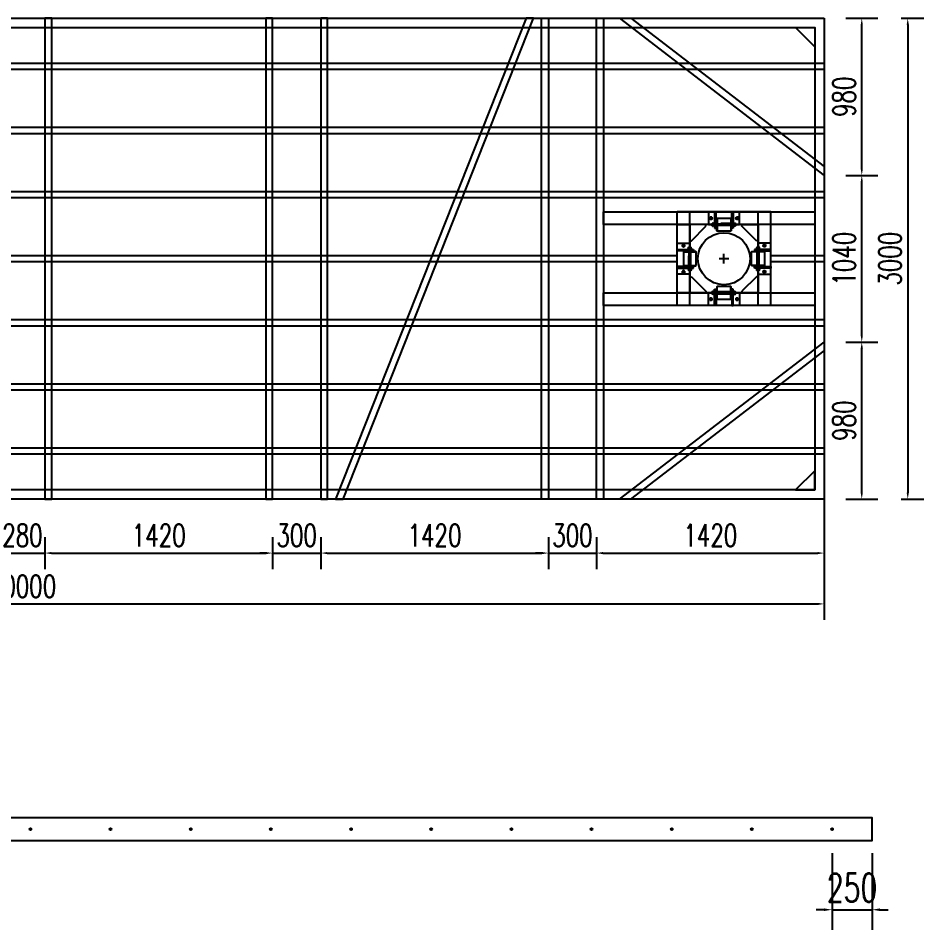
# Model space of a CAD drawing. Header units: millimetres. Extents: x -1546798 to -962116, y 1297493 to 1531173.
# Drawn here: x -1360221 to -1354573, y 1351989 to 1357675 of the extents above; entities that cross this region are included whole.
import ezdxf

# ---------------------------------------------------------------- set-up
doc = ezdxf.new("R2010")
doc.units = ezdxf.units.MM
doc.header["$LTSCALE"] = 10
doc.linetypes.add('CENTER2', pattern=[28.575, 19.05, -3.175, 3.175, -3.175])
doc.linetypes.add('DASHED2', pattern=[9.525, 6.35, -3.175])
doc.layers.get('0').update_dxf_attribs({"linetype": 'CONTINUOUS'})
doc.layers.get('DEFPOINTS').update_dxf_attribs({"linetype": 'CONTINUOUS'})
for name, color, linetype in [('W-MOUNTING固定方式', 5, 'CONTINUOUS'), ('W-STEEL_FRAME钢架', 3, 'CONTINUOUS'), ('W-STEEL_KEEL钢龙骨', 5, 'CONTINUOUS')]:
    doc.layers.add(name, color=color, linetype=linetype)
doc.styles.add('STANDARD_T3', font='simplex.shx', dxfattribs={"width": 0.7, "bigfont": 'gbcbig.shx'})
doc.dimstyles.new('W&&40', dxfattribs={"dimtxt": 140, "dimasz": 40, "dimexe": 100, "dimexo": 120, "dimgap": 40, "dimtad": 1, "dimdec": 0, "dimzin": 0, "dimdsep": 46, "dimtxsty": 'STANDARD_T3', "dimcen": 0.09, "dimclrd": 1, "dimclre": 1, "dimclrt": 7, "dimazin": 2, "dimtfac": 1, "dimtdec": 0, "dimtix": 1, "dimtmove": 2, "dimatfit": 3, "dimfxl": 100, "dimtolj": 1, "dimtzin": 0, "dimarcsym": 0})
doc.dimstyles.new('W&&50', dxfattribs={"dimtxt": 175, "dimasz": 50, "dimexe": 125, "dimexo": 150, "dimgap": 50, "dimtad": 1, "dimdec": 0, "dimzin": 0, "dimdsep": 46, "dimtxsty": 'STANDARD_T3', "dimcen": 0.09, "dimclrd": 1, "dimclre": 1, "dimclrt": 7, "dimazin": 2, "dimtfac": 1, "dimtdec": 0, "dimtix": 1, "dimtmove": 2, "dimatfit": 3, "dimfxl": 100, "dimtolj": 1, "dimtzin": 0, "dimarcsym": 0})

# ---------------------------------------------------------------- blocks, each defined once
blk = doc.blocks.new('*D107')
at = {"layer": 'DEFPOINTS', "color": 0, "transparency": 16777216}
for p in [(-1365194.3, 1355231.3), (-1355194.3, 1355231.3), (-1355194.3, 1354021.3)]:
    blk.add_point(p, dxfattribs=at)
at = {"layer": 'W-STEEL_FRAME钢架', "color": 1, "lineweight": -2, "transparency": 16777216}
for p, q in [((-1365194.3, 1355111.3), (-1365194.3, 1353921.3)), ((-1355194.3, 1355111.3), (-1355194.3, 1353921.3)), ((-1365154.3, 1354021.3), (-1355234.3, 1354021.3))]:
    blk.add_line(p, q, dxfattribs=at)
at = {"layer": 'W-STEEL_FRAME钢架', "color": 1, "transparency": 16777216}
for points in [[(-1365154.3, 1354027.9), (-1365154.3, 1354014.6), (-1365194.3, 1354021.3)], [(-1355234.3, 1354027.9), (-1355234.3, 1354014.6), (-1355194.3, 1354021.3)]]:
    blk.add_solid(points, dxfattribs=at)
at = {"layer": 'W-STEEL_FRAME钢架', "color": 7, "transparency": 16777216, "insert": (-1360194.3, 1354131.3), "char_height": 140, "attachment_point": 5, "style": 'STANDARD_T3'}
blk.add_mtext('\\A1;10000', dxfattribs=at)
blk = doc.blocks.new('*D100')
at = {"layer": 'DEFPOINTS', "color": 0, "transparency": 16777216}
for p in [(-1360334.3, 1355231.3), (-1360054.3, 1355231.3), (-1360054.3, 1354338.5)]:
    blk.add_point(p, dxfattribs=at)
at = {"layer": 'W-STEEL_FRAME钢架', "color": 1, "lineweight": -2, "transparency": 16777216}
for p, q in [((-1360334.3, 1354438.5), (-1360334.3, 1354238.5)), ((-1360054.3, 1354438.5), (-1360054.3, 1354238.5)), ((-1360374.3, 1354338.5), (-1360414.3, 1354338.5)), ((-1360334.3, 1354338.5), (-1360054.3, 1354338.5)), ((-1360014.3, 1354338.5), (-1359974.3, 1354338.5))]:
    blk.add_line(p, q, dxfattribs=at)
at = {"layer": 'W-STEEL_FRAME钢架', "color": 1, "transparency": 16777216}
for points in [[(-1360374.3, 1354345.1), (-1360374.3, 1354331.8), (-1360334.3, 1354338.5)], [(-1360014.3, 1354345.1), (-1360014.3, 1354331.8), (-1360054.3, 1354338.5)]]:
    blk.add_solid(points, dxfattribs=at)
at = {"layer": 'W-STEEL_FRAME钢架', "color": 7, "transparency": 16777216, "insert": (-1360194.3, 1354448.5), "char_height": 140, "attachment_point": 5, "style": 'STANDARD_T3'}
blk.add_mtext('\\A1;280', dxfattribs=at)
blk = doc.blocks.new('*D101')
at = {"layer": 'DEFPOINTS', "color": 0, "transparency": 16777216}
for p in [(-1360054.3, 1355231.3), (-1358634.3, 1355231.3), (-1358634.3, 1354338.5)]:
    blk.add_point(p, dxfattribs=at)
at = {"layer": 'W-STEEL_FRAME钢架', "color": 1, "lineweight": -2, "transparency": 16777216}
for p, q in [((-1360054.3, 1354438.5), (-1360054.3, 1354238.5)), ((-1358634.3, 1354438.5), (-1358634.3, 1354238.5)), ((-1360014.3, 1354338.5), (-1358674.3, 1354338.5))]:
    blk.add_line(p, q, dxfattribs=at)
at = {"layer": 'W-STEEL_FRAME钢架', "color": 1, "transparency": 16777216}
for points in [[(-1360014.3, 1354345.1), (-1360014.3, 1354331.8), (-1360054.3, 1354338.5)], [(-1358674.3, 1354345.1), (-1358674.3, 1354331.8), (-1358634.3, 1354338.5)]]:
    blk.add_solid(points, dxfattribs=at)
at = {"layer": 'W-STEEL_FRAME钢架', "color": 7, "transparency": 16777216, "insert": (-1359344.3, 1354448.5), "char_height": 140, "attachment_point": 5, "style": 'STANDARD_T3'}
blk.add_mtext('\\A1;1420', dxfattribs=at)
blk = doc.blocks.new('*D102')
at = {"layer": 'DEFPOINTS', "color": 0, "transparency": 16777216}
for p in [(-1358634.3, 1355231.3), (-1358334.3, 1355231.3), (-1358334.3, 1354338.5)]:
    blk.add_point(p, dxfattribs=at)
at = {"layer": 'W-STEEL_FRAME钢架', "color": 1, "lineweight": -2, "transparency": 16777216}
for p, q in [((-1358634.3, 1354438.5), (-1358634.3, 1354238.5)), ((-1358334.3, 1354438.5), (-1358334.3, 1354238.5)), ((-1358674.3, 1354338.5), (-1358714.3, 1354338.5)), ((-1358634.3, 1354338.5), (-1358334.3, 1354338.5)), ((-1358294.3, 1354338.5), (-1358254.3, 1354338.5))]:
    blk.add_line(p, q, dxfattribs=at)
at = {"layer": 'W-STEEL_FRAME钢架', "color": 1, "transparency": 16777216}
for points in [[(-1358674.3, 1354345.1), (-1358674.3, 1354331.8), (-1358634.3, 1354338.5)], [(-1358294.3, 1354345.1), (-1358294.3, 1354331.8), (-1358334.3, 1354338.5)]]:
    blk.add_solid(points, dxfattribs=at)
at = {"layer": 'W-STEEL_FRAME钢架', "color": 7, "transparency": 16777216, "insert": (-1358484.3, 1354448.5), "char_height": 140, "attachment_point": 5, "style": 'STANDARD_T3'}
blk.add_mtext('\\A1;300', dxfattribs=at)
blk = doc.blocks.new('*D103')
at = {"layer": 'DEFPOINTS', "color": 0, "transparency": 16777216}
for p in [(-1358334.3, 1355231.3), (-1356914.3, 1355231.3), (-1356914.3, 1354338.5)]:
    blk.add_point(p, dxfattribs=at)
at = {"layer": 'W-STEEL_FRAME钢架', "color": 1, "lineweight": -2, "transparency": 16777216}
for p, q in [((-1358334.3, 1354438.5), (-1358334.3, 1354238.5)), ((-1356914.3, 1354438.5), (-1356914.3, 1354238.5)), ((-1358294.3, 1354338.5), (-1356954.3, 1354338.5))]:
    blk.add_line(p, q, dxfattribs=at)
at = {"layer": 'W-STEEL_FRAME钢架', "color": 1, "transparency": 16777216}
for points in [[(-1358294.3, 1354345.1), (-1358294.3, 1354331.8), (-1358334.3, 1354338.5)], [(-1356954.3, 1354345.1), (-1356954.3, 1354331.8), (-1356914.3, 1354338.5)]]:
    blk.add_solid(points, dxfattribs=at)
at = {"layer": 'W-STEEL_FRAME钢架', "color": 7, "transparency": 16777216, "insert": (-1357624.3, 1354448.5), "char_height": 140, "attachment_point": 5, "style": 'STANDARD_T3'}
blk.add_mtext('\\A1;1420', dxfattribs=at)
blk = doc.blocks.new('*D104')
at = {"layer": 'DEFPOINTS', "color": 0, "transparency": 16777216}
for p in [(-1356914.3, 1355231.3), (-1356614.3, 1355231.3), (-1356614.3, 1354338.5)]:
    blk.add_point(p, dxfattribs=at)
at = {"layer": 'W-STEEL_FRAME钢架', "color": 1, "lineweight": -2, "transparency": 16777216}
for p, q in [((-1356914.3, 1354438.5), (-1356914.3, 1354238.5)), ((-1356614.3, 1354438.5), (-1356614.3, 1354238.5)), ((-1356954.3, 1354338.5), (-1356994.3, 1354338.5)), ((-1356914.3, 1354338.5), (-1356614.3, 1354338.5)), ((-1356574.3, 1354338.5), (-1356534.3, 1354338.5))]:
    blk.add_line(p, q, dxfattribs=at)
at = {"layer": 'W-STEEL_FRAME钢架', "color": 1, "transparency": 16777216}
for points in [[(-1356954.3, 1354345.1), (-1356954.3, 1354331.8), (-1356914.3, 1354338.5)], [(-1356574.3, 1354345.1), (-1356574.3, 1354331.8), (-1356614.3, 1354338.5)]]:
    blk.add_solid(points, dxfattribs=at)
at = {"layer": 'W-STEEL_FRAME钢架', "color": 7, "transparency": 16777216, "insert": (-1356764.3, 1354448.5), "char_height": 140, "attachment_point": 5, "style": 'STANDARD_T3'}
blk.add_mtext('\\A1;300', dxfattribs=at)
blk = doc.blocks.new('*D105')
at = {"layer": 'DEFPOINTS', "color": 0, "transparency": 16777216}
for p in [(-1356614.3, 1355231.3), (-1355194.3, 1355231.3), (-1355194.3, 1354338.5)]:
    blk.add_point(p, dxfattribs=at)
at = {"layer": 'W-STEEL_FRAME钢架', "color": 1, "lineweight": -2, "transparency": 16777216}
for p, q in [((-1356614.3, 1354438.5), (-1356614.3, 1354238.5)), ((-1355194.3, 1354438.5), (-1355194.3, 1354238.5)), ((-1356574.3, 1354338.5), (-1355234.3, 1354338.5))]:
    blk.add_line(p, q, dxfattribs=at)
at = {"layer": 'W-STEEL_FRAME钢架', "color": 1, "transparency": 16777216}
for points in [[(-1356574.3, 1354345.1), (-1356574.3, 1354331.8), (-1356614.3, 1354338.5)], [(-1355234.3, 1354345.1), (-1355234.3, 1354331.8), (-1355194.3, 1354338.5)]]:
    blk.add_solid(points, dxfattribs=at)
at = {"layer": 'W-STEEL_FRAME钢架', "color": 7, "transparency": 16777216, "insert": (-1355904.3, 1354448.5), "char_height": 140, "attachment_point": 5, "style": 'STANDARD_T3'}
blk.add_mtext('\\A1;1420', dxfattribs=at)
blk = doc.blocks.new('*D119')
at = {"layer": 'DEFPOINTS', "color": 0, "transparency": 16777216}
for p in [(-1355194.3, 1355654.5), (-1354959.8, 1355654.5), (-1355194.3, 1354674.5)]:
    blk.add_point(p, dxfattribs=at)
at = {"layer": 'W-STEEL_FRAME钢架', "color": 1, "lineweight": -2, "transparency": 16777216}
for p, q in [((-1355059.8, 1355654.5), (-1354859.8, 1355654.5)), ((-1354959.8, 1354714.5), (-1354959.8, 1355614.5)), ((-1355059.8, 1354674.5), (-1354859.8, 1354674.5))]:
    blk.add_line(p, q, dxfattribs=at)
at = {"layer": 'W-STEEL_FRAME钢架', "color": 1, "transparency": 16777216}
for points in [[(-1354966.4, 1355614.5), (-1354953.1, 1355614.5), (-1354959.8, 1355654.5)], [(-1354966.4, 1354714.5), (-1354953.1, 1354714.5), (-1354959.8, 1354674.5)]]:
    blk.add_solid(points, dxfattribs=at)
at = {"layer": 'W-STEEL_FRAME钢架', "color": 7, "transparency": 16777216, "insert": (-1355069.8, 1355164.5), "char_height": 140, "attachment_point": 5, "rotation": 90, "style": 'STANDARD_T3'}
blk.add_mtext('\\A1;980', dxfattribs=at)
blk = doc.blocks.new('*D120')
at = {"layer": 'DEFPOINTS', "color": 0, "transparency": 16777216}
for p in [(-1355194.3, 1356694.5), (-1354959.8, 1356694.5), (-1355194.3, 1355654.5)]:
    blk.add_point(p, dxfattribs=at)
at = {"layer": 'W-STEEL_FRAME钢架', "color": 1, "lineweight": -2, "transparency": 16777216}
for p, q in [((-1355059.8, 1356694.5), (-1354859.8, 1356694.5)), ((-1354959.8, 1355694.5), (-1354959.8, 1356654.5)), ((-1355059.8, 1355654.5), (-1354859.8, 1355654.5))]:
    blk.add_line(p, q, dxfattribs=at)
at = {"layer": 'W-STEEL_FRAME钢架', "color": 1, "transparency": 16777216}
for points in [[(-1354966.4, 1356654.5), (-1354953.1, 1356654.5), (-1354959.8, 1356694.5)], [(-1354966.4, 1355694.5), (-1354953.1, 1355694.5), (-1354959.8, 1355654.5)]]:
    blk.add_solid(points, dxfattribs=at)
at = {"layer": 'W-STEEL_FRAME钢架', "color": 7, "transparency": 16777216, "insert": (-1355069.8, 1356174.5), "char_height": 140, "attachment_point": 5, "rotation": 90, "style": 'STANDARD_T3'}
blk.add_mtext('\\A1;1040', dxfattribs=at)
blk = doc.blocks.new('*D121')
at = {"layer": 'DEFPOINTS', "color": 0, "transparency": 16777216}
for p in [(-1355194.3, 1357674.5), (-1354959.8, 1357674.5), (-1355194.3, 1356694.5)]:
    blk.add_point(p, dxfattribs=at)
at = {"layer": 'W-STEEL_FRAME钢架', "color": 1, "lineweight": -2, "transparency": 16777216}
for p, q in [((-1355059.8, 1357674.5), (-1354859.8, 1357674.5)), ((-1354959.8, 1356734.5), (-1354959.8, 1357634.5)), ((-1355059.8, 1356694.5), (-1354859.8, 1356694.5))]:
    blk.add_line(p, q, dxfattribs=at)
at = {"layer": 'W-STEEL_FRAME钢架', "color": 1, "transparency": 16777216}
for points in [[(-1354966.4, 1357634.5), (-1354953.1, 1357634.5), (-1354959.8, 1357674.5)], [(-1354966.4, 1356734.5), (-1354953.1, 1356734.5), (-1354959.8, 1356694.5)]]:
    blk.add_solid(points, dxfattribs=at)
at = {"layer": 'W-STEEL_FRAME钢架', "color": 7, "transparency": 16777216, "insert": (-1355069.8, 1357184.5), "char_height": 140, "attachment_point": 5, "rotation": 90, "style": 'STANDARD_T3'}
blk.add_mtext('\\A1;980', dxfattribs=at)
blk = doc.blocks.new('*D235')
at = {"layer": 'DEFPOINTS', "color": 0, "transparency": 16777216}
for p in [(-1354834.8, 1357674.5), (-1354834.8, 1354674.5), (-1354673.1, 1354674.5)]:
    blk.add_point(p, dxfattribs=at)
at = {"layer": 'W-STEEL_FRAME钢架', "color": 1, "lineweight": -2, "transparency": 16777216}
for p, q in [((-1354714.8, 1357674.5), (-1354573.1, 1357674.5)), ((-1354673.1, 1357634.5), (-1354673.1, 1354714.5)), ((-1354714.8, 1354674.5), (-1354573.1, 1354674.5))]:
    blk.add_line(p, q, dxfattribs=at)
at = {"layer": 'W-STEEL_FRAME钢架', "color": 1, "transparency": 16777216}
for points in [[(-1354679.7, 1357634.5), (-1354666.4, 1357634.5), (-1354673.1, 1357674.5)], [(-1354679.7, 1354714.5), (-1354666.4, 1354714.5), (-1354673.1, 1354674.5)]]:
    blk.add_solid(points, dxfattribs=at)
at = {"layer": 'W-STEEL_FRAME钢架', "color": 7, "transparency": 16777216, "insert": (-1354783.1, 1356174.5), "char_height": 140, "attachment_point": 5, "rotation": 90, "style": 'STANDARD_T3'}
blk.add_mtext('\\A1;3000', dxfattribs=at)
blk = doc.blocks.new('*U310')
blk.add_lwpolyline([(-12, 0), (-12, 2.5), (12, 2.5), (12, 0)], close=True)
blk = doc.blocks.new('*U311')
at = {"color": 8, "linetype": 'Continuous', "lineweight": 15}
for p, q in [((-1, 1.9), (-2.1, 1)), ((0, 1.4), (0, -1.4)), ((-1, -1.9), (-2.1, -1))]:
    blk.add_line(p, q, dxfattribs=at)
at = {"color": 7, "linetype": 'Continuous', "lineweight": 15}
for p, q in [((16, 1.4), (0, 1.4)), ((0, 0), (18.5, 0)), ((16, 1.4), (16, 0)), ((18.5, -1.4), (18.5, 0)), ((0, -1.4), (18.5, -1.4))]:
    blk.add_line(p, q, dxfattribs=at)
for centre, radius, start, end in [((-3.2, 0), 2.9, 41.3178, 318.6822), ((-3.2, 0), 1.45, 41.3178, 318.6822), ((0, 2.8), 2.82, 221.3178, 270), ((0, -2.8), 2.82, 90, 138.6822), ((0, 2.8), 1.37, 221.3178, 270), ((0, -2.8), 1.37, 90, 138.6822)]:
    blk.add_arc(centre, radius, start, end, dxfattribs=at)
blk = doc.blocks.new('无头销轴_B型_D12X150')
at = {"color": 0}
for p, q in [((-72, 6), (-72, -6)), ((72, 6), (72, -6))]:
    blk.add_line(p, q, dxfattribs=at)
blk.add_lwpolyline([(-75, 4.3), (-75, -4.3), (-72, -6), (72, -6), (75, -4.3), (75, 4.3), (72, 6), (-72, 6)], close=True, dxfattribs=at)
for centre in [(-69.5, 0), (69.5, 0)]:
    blk.add_circle(centre, 1.6, dxfattribs=at)
blk = doc.blocks.new('A$C1EDE4923')
at = {"color": 3, "linetype": 'CENTER2', "ltscale": 0.5}
for p, q in [((-235, 119.6), (-254, 119.6)), ((-146, 119.6), (-127, 119.6)), ((-284, 79.6), (-260, 79.6)), ((-272, 67.6), (-272, 91.6)), ((-97, 79.6), (-121, 79.6)), ((-109, 67.6), (-109, 91.6))]:
    blk.add_line(p, q, dxfattribs=at)
at = {"linetype": 'DASHED2'}
for p, q in [((-240, 126.1), (-249, 126.1)), ((-235.5, 125.9), (-145.5, 125.9)), ((-141, 126.1), (-132, 126.1)), ((-240, 113.1), (-249, 113.1)), ((-235.5, 113.3), (-145.5, 113.3)), ((-141, 113.1), (-132, 113.1))]:
    blk.add_line(p, q, dxfattribs=at)
at = {"color": 3, "linetype": 'CENTER2'}
blk.add_line((-240.9, 119.6), (-140, 119.6), dxfattribs=at)
for p, q in [((-232.5, 79.6), (-232.5, 159.6)), ((-148.5, 79.6), (-148.5, 159.6))]:
    blk.add_line(p, q)
for points in [[(-94, 39.6), (-94, 119.6), (-287, 119.6), (-287, 39.6)], [(-249, 141.6), (-240, 141.6), (-240, 39.6), (-249, 39.6)], [(-232.5, 159.6), (-148.5, 159.6), (-145.5, 156.6), (-145.5, 82.6), (-148.5, 79.6), (-232.5, 79.6), (-235.5, 82.6), (-235.5, 156.6)], [(-132, 141.6), (-141, 141.6), (-141, 39.6), (-132, 39.6)]]:
    blk.add_lwpolyline(points, close=True)
for centre in [(-272, 79.6), (-109, 79.6)]:
    blk.add_circle(centre, 7)
at = {"xscale": -1}
for name, p, rotation in [('无头销轴_B型_D12X150', (-190.5, 119.6), 180), ('*U311', (-260, 113.6), 270), ('*U310', (-249, 119.6), 90), ('*U310', (-237.5, 119.6), 90)]:
    blk.add_blockref(name, p, dxfattribs=dict(at, rotation=rotation))
for name, p, rotation in [('*U310', (-143.5, 119.6), 270), ('*U310', (-132, 119.6), 270), ('*U311', (-121, 113.6), 90)]:
    blk.add_blockref(name, p, dxfattribs=dict(rotation=rotation))
blk = doc.blocks.new('内置抱桩器')
at = {"color": 5}
for p, q in [((-112.5, 212.5), (-212.5, 212.5)), ((-212.5, 212.5), (-212.5, 112.5)), ((-202.5, 112.5), (-112.5, 202.5)), ((-112.5, 202.5), (-112.5, 212.5)), ((112.5, 202.5), (112.5, 212.5)), ((112.5, 212.5), (212.5, 212.5)), ((202.5, 112.5), (112.5, 202.5)), ((212.5, 212.5), (212.5, 112.5)), ((-212.5, 112.5), (-202.5, 112.5)), ((212.5, 112.5), (202.5, 112.5)), ((30, 0), (-30, 0)), ((30, 0), (-30, 0)), ((0, -30), (0, 30)), ((0, -30), (0, 30)), ((-212.5, -112.5), (-202.5, -112.5)), ((-212.5, -212.5), (-212.5, -112.5)), ((-202.5, -112.5), (-112.5, -202.5)), ((202.5, -112.5), (112.5, -202.5)), ((212.5, -112.5), (202.5, -112.5)), ((212.5, -212.5), (212.5, -112.5)), ((-112.5, -212.5), (-212.5, -212.5)), ((-159.4, -212.5), (159.4, -212.5)), ((-112.5, -202.5), (-112.5, -212.5)), ((112.5, -202.5), (112.5, -212.5)), ((112.5, -212.5), (212.5, -212.5))]:
    blk.add_line(p, q, dxfattribs=at)
at = {"color": 5, "lineweight": 5}
blk.add_line((-212.5, 212.5), (212.5, 212.5), dxfattribs=at)
at = {"color": 5}
blk.add_ellipse((0, 0), major_axis=(-114.9, 114.9), ratio=1, start_param=0.785398, end_param=7.068583, dxfattribs=at)
blk.add_ellipse((0, 0), major_axis=(-114.9, 114.9), ratio=1, start_param=0.785398, end_param=7.068583, dxfattribs=at)
at = {"color": 5, "lineweight": 5}
blk.add_ellipse((0, 0), major_axis=(-114.9, 114.9), ratio=1, start_param=0.785398, end_param=7.068583, dxfattribs=at)
at = {"layer": 'W-STEEL_FRAME钢架', "color": 5}
for p, q in [((-292.5, -292.5), (-292.5, 292.5)), ((292.5, 292.5), (-292.5, 292.5)), ((-212.5, -292.5), (-212.5, 292.5)), ((212.5, -292.5), (212.5, 292.5)), ((292.5, -292.5), (292.5, 292.5)), ((210.8, 212.5), (-212.5, 212.5)), ((212.5, -212.5), (-212.5, -212.5)), ((292.5, -292.5), (-292.5, -292.5))]:
    blk.add_line(p, q, dxfattribs=at)
at = {"color": 5, "lineweight": 5, "zscale": 1000}
for p, rotation in [((-190.5, 332.1), 180.0000000002842), ((332.1, 190.5), 90)]:
    blk.add_blockref('A$C1EDE4923', p, dxfattribs=dict(at, rotation=rotation))
at = {"color": 5, "lineweight": 5, "extrusion": (0, 0, -1), "zscale": -1000}
for p, rotation in [((332.1, 190.5), 90), ((190.5, -332.1), 359.9999999997158)]:
    blk.add_blockref('A$C1EDE4923', p, dxfattribs=dict(at, rotation=rotation))
blk = doc.blocks.new('*U581')
at = {"layer": 'W-STEEL_FRAME钢架'}
blk.add_circle((0, 0), 6, dxfattribs=at)
blk = doc.blocks.new('*U582')
at = {"layer": 'W-STEEL_FRAME钢架', "color": 0, "linetype": 'ByBlock', "lineweight": -2, "transparency": 16777216}
for p in [(0, 0), (500, 0), (1000, 0), (1500, 0), (2000, 0), (2500, 0), (3000, 0), (3500, 0), (4000, 0), (4500, 0), (5000, 0), (5500, 0), (6000, 0), (6500, 0), (7000, 0), (7500, 0), (8000, 0), (8500, 0), (9000, 0), (9500, 0)]:
    blk.add_blockref('*U581', p, dxfattribs=at)
blk = doc.blocks.new('*D586')
at = {"layer": 'DEFPOINTS', "color": 0, "transparency": 16777216}
for p in [(-1355145.2, 1352616.7), (-1354895.2, 1352616.7), (-1354895.2, 1352113.9)]:
    blk.add_point(p, dxfattribs=at)
at = {"layer": 'W-STEEL_FRAME钢架', "color": 1, "lineweight": -2, "transparency": 16777216}
for p, q in [((-1355145.2, 1352466.7), (-1355145.2, 1351988.9)), ((-1354895.2, 1352466.7), (-1354895.2, 1351988.9)), ((-1355195.2, 1352113.9), (-1355245.2, 1352113.9)), ((-1355145.2, 1352113.9), (-1354895.2, 1352113.9)), ((-1354845.2, 1352113.9), (-1354795.2, 1352113.9))]:
    blk.add_line(p, q, dxfattribs=at)
at = {"layer": 'W-STEEL_FRAME钢架', "color": 1, "transparency": 16777216}
for points in [[(-1355195.2, 1352122.3), (-1355195.2, 1352105.6), (-1355145.2, 1352113.9)], [(-1354845.2, 1352122.3), (-1354845.2, 1352105.6), (-1354895.2, 1352113.9)]]:
    blk.add_solid(points, dxfattribs=at)
at = {"layer": 'W-STEEL_FRAME钢架', "color": 7, "transparency": 16777216, "insert": (-1355020.2, 1352251.4), "char_height": 175, "attachment_point": 5, "style": 'STANDARD_T3'}
blk.add_mtext('\\A1;250', dxfattribs=at)

msp = doc.modelspace()

# ---------------------------------------------------------------- linework, layer by layer
at = {"layer": 'W-STEEL_FRAME钢架'}
for p, q in [((-1365194.3, 1357674.5), (-1355194.3, 1357674.5)), ((-1355194.3, 1357674.5), (-1355194.3, 1354674.5)), ((-1365136.3, 1357616.5), (-1355252.3, 1357616.5)), ((-1355252.3, 1357616.5), (-1355252.3, 1354732.5)), ((-1355252.3, 1354732.5), (-1365136.3, 1354732.5)), ((-1355194.3, 1354674.5), (-1365194.3, 1354674.5))]:
    msp.add_line(p, q, dxfattribs=at)
at = {"layer": 'W-STEEL_FRAME钢架', "color": 6}
for p, q in [((-1360011.3, 1357674.5), (-1360054.3, 1357674.5)), ((-1360054.3, 1357674.5), (-1360054.3, 1354674.5)), ((-1360011.3, 1354674.5), (-1360011.3, 1357674.5)), ((-1359961.3, 1357674.5), (-1359914.9, 1357674.5)), ((-1358634.3, 1357674.5), (-1358677.3, 1357674.5)), ((-1358677.3, 1357674.5), (-1358677.3, 1354674.5)), ((-1358634.3, 1354674.5), (-1358634.3, 1357674.5)), ((-1358291.3, 1357674.5), (-1358334.3, 1357674.5)), ((-1358334.3, 1357674.5), (-1358334.3, 1354674.5)), ((-1358291.3, 1354674.5), (-1358291.3, 1357674.5)), ((-1357053.8, 1357674.5), (-1358241.3, 1354674.5)), ((-1358194.9, 1354674.5), (-1357007.3, 1357674.5)), ((-1357007.3, 1357674.5), (-1357053.8, 1357674.5)), ((-1356957.3, 1357674.5), (-1356914.3, 1357674.5)), ((-1356957.3, 1354674.5), (-1356957.3, 1357674.5)), ((-1356914.3, 1357674.5), (-1356914.3, 1354674.5)), ((-1356614.3, 1357674.5), (-1356571.3, 1357674.5)), ((-1356614.3, 1354674.5), (-1356614.3, 1357674.5)), ((-1356571.3, 1357674.5), (-1356571.3, 1354674.5)), ((-1356471.3, 1357674.5), (-1355194.3, 1356694.5)), ((-1356400.7, 1357674.5), (-1355194.3, 1356748.7)), ((-1356471.3, 1354674.5), (-1355194.3, 1355654.5)), ((-1356400.7, 1354674.5), (-1355194.3, 1355600.3)), ((-1360054.3, 1354674.5), (-1360011.3, 1354674.5)), ((-1358727.3, 1354674.5), (-1358773.8, 1354674.5)), ((-1358677.3, 1354674.5), (-1358634.3, 1354674.5)), ((-1358334.3, 1354674.5), (-1358291.3, 1354674.5)), ((-1358241.3, 1354674.5), (-1358194.9, 1354674.5)), ((-1356914.3, 1354674.5), (-1356957.3, 1354674.5)), ((-1356571.3, 1354674.5), (-1356614.3, 1354674.5))]:
    msp.add_line(p, q, dxfattribs=at)
at = {"layer": 'W-STEEL_FRAME钢架', "color": 1}
for points in [[(-1355372.3, 1357616.5), (-1355252.3, 1357616.5), (-1355252.3, 1357496.5), (-1355372.3, 1357616.5)], [(-1355372.3, 1354732.5), (-1355252.3, 1354732.5), (-1355252.3, 1354852.5), (-1355372.3, 1354732.5)]]:
    msp.add_lwpolyline(points, close=True, dxfattribs=at)
at = {"layer": 'W-STEEL_FRAME钢架'}
for points in [[(-1356571.3, 1356467), (-1355252.3, 1356467), (-1355252.3, 1356387), (-1356571.3, 1356387)], [(-1356111.8, 1356387), (-1356031.8, 1356387), (-1356031.8, 1355962), (-1356111.8, 1355962)], [(-1355606.8, 1355962), (-1355526.8, 1355962), (-1355526.8, 1356387), (-1355606.8, 1356387)], [(-1356571.3, 1355962), (-1355252.3, 1355962), (-1355252.3, 1355882), (-1356571.3, 1355882)], [(-1364895.2, 1352546.7), (-1354895.2, 1352546.7), (-1354895.2, 1352686.7), (-1364895.2, 1352686.7)]]:
    msp.add_lwpolyline(points, close=True, dxfattribs=at)
at = {"layer": 'W-STEEL_KEEL钢龙骨'}
for points in [[(-1365194.3, 1357394.5), (-1355194.3, 1357394.5), (-1355194.3, 1357354.5), (-1365194.3, 1357354.5)], [(-1365194.3, 1356994.5), (-1355194.3, 1356994.5), (-1355194.3, 1356954.5), (-1365194.3, 1356954.5)], [(-1365194.3, 1356594.5), (-1355194.3, 1356594.5), (-1355194.3, 1356554.5), (-1365194.3, 1356554.5)], [(-1365194.3, 1355794.5), (-1355194.3, 1355794.5), (-1355194.3, 1355754.5), (-1365194.3, 1355754.5)], [(-1365194.3, 1355394.5), (-1355194.3, 1355394.5), (-1355194.3, 1355354.5), (-1365194.3, 1355354.5)], [(-1365194.3, 1354994.5), (-1355194.3, 1354994.5), (-1355194.3, 1354954.5), (-1365194.3, 1354954.5)]]:
    msp.add_lwpolyline(points, close=True, dxfattribs=at)
for points in [[(-1356111.8, 1356154.5), (-1365194.3, 1356154.5), (-1365194.3, 1356194.5), (-1356111.8, 1356194.5)], [(-1355526.8, 1356194.5), (-1355194.3, 1356194.5), (-1355194.3, 1356154.5), (-1355526.8, 1356154.5)]]:
    msp.add_lwpolyline(points, dxfattribs=at)

# ---------------------------------------------------------------- block references
at = {"layer": 'W-MOUNTING固定方式', "color": 5}
msp.add_blockref('内置抱桩器', (-1355819.3, 1356174.5), dxfattribs=at)
at = {"layer": 'W-STEEL_FRAME钢架'}
msp.add_blockref('*U582', (-1364645.2, 1352616.7), dxfattribs=at)

# ---------------------------------------------------------------- dimensions: what is measured, and where the dimension line sits
for base, p1, p2, picture, middle in [((-1354959.8, 1357674.5), (-1355194.3, 1356694.5), (-1355194.3, 1357674.5), '*D121', (-1355069.8, 1357184.5)), ((-1354673.1, 1354674.5), (-1354834.8, 1357674.5), (-1354834.8, 1354674.5), '*D235', (-1354783.1, 1356174.5)), ((-1354959.8, 1356694.5), (-1355194.3, 1355654.5), (-1355194.3, 1356694.5), '*D120', (-1355069.8, 1356174.5)), ((-1354959.8, 1355654.5), (-1355194.3, 1354674.5), (-1355194.3, 1355654.5), '*D119', (-1355069.8, 1355164.5))]:
    dim = msp.add_linear_dim(base=base, p1=p1, p2=p2, angle=90, dimstyle='W&&40', override={"dimfxlon": 1}, dxfattribs=at)
    dim.commit()
    dim.dimension.update_dxf_attribs({"geometry": picture, "text_midpoint": middle})
for base, p1, p2, dimstyle, picture, middle in [((-1355194.3, 1354021.3), (-1365194.3, 1355231.3), (-1355194.3, 1355231.3), 'W&&40', '*D107', (-1360194.3, 1354131.3)), ((-1354895.2, 1352113.9), (-1355145.2, 1352616.7), (-1354895.2, 1352616.7), 'W&&50', '*D586', (-1355020.2, 1352251.4))]:
    dim = msp.add_linear_dim(base=base, p1=p1, p2=p2, dimstyle=dimstyle, dxfattribs=at)
    dim.commit()
    dim.dimension.update_dxf_attribs({"geometry": picture, "text_midpoint": middle})
for base, p1, p2, picture, middle in [((-1360054.3, 1354338.5), (-1360334.3, 1355231.3), (-1360054.3, 1355231.3), '*D100', (-1360194.3, 1354448.5)), ((-1358634.3, 1354338.5), (-1360054.3, 1355231.3), (-1358634.3, 1355231.3), '*D101', (-1359344.3, 1354448.5)), ((-1358334.3, 1354338.5), (-1358634.3, 1355231.3), (-1358334.3, 1355231.3), '*D102', (-1358484.3, 1354448.5)), ((-1356914.3, 1354338.5), (-1358334.3, 1355231.3), (-1356914.3, 1355231.3), '*D103', (-1357624.3, 1354448.5)), ((-1356614.3, 1354338.5), (-1356914.3, 1355231.3), (-1356614.3, 1355231.3), '*D104', (-1356764.3, 1354448.5)), ((-1355194.3, 1354338.5), (-1356614.3, 1355231.3), (-1355194.3, 1355231.3), '*D105', (-1355904.3, 1354448.5))]:
    dim = msp.add_linear_dim(base=base, p1=p1, p2=p2, dimstyle='W&&40', override={"dimfxlon": 1}, dxfattribs=at)
    dim.commit()
    dim.dimension.update_dxf_attribs({"geometry": picture, "text_midpoint": middle})

doc.saveas('drawing.dxf')
